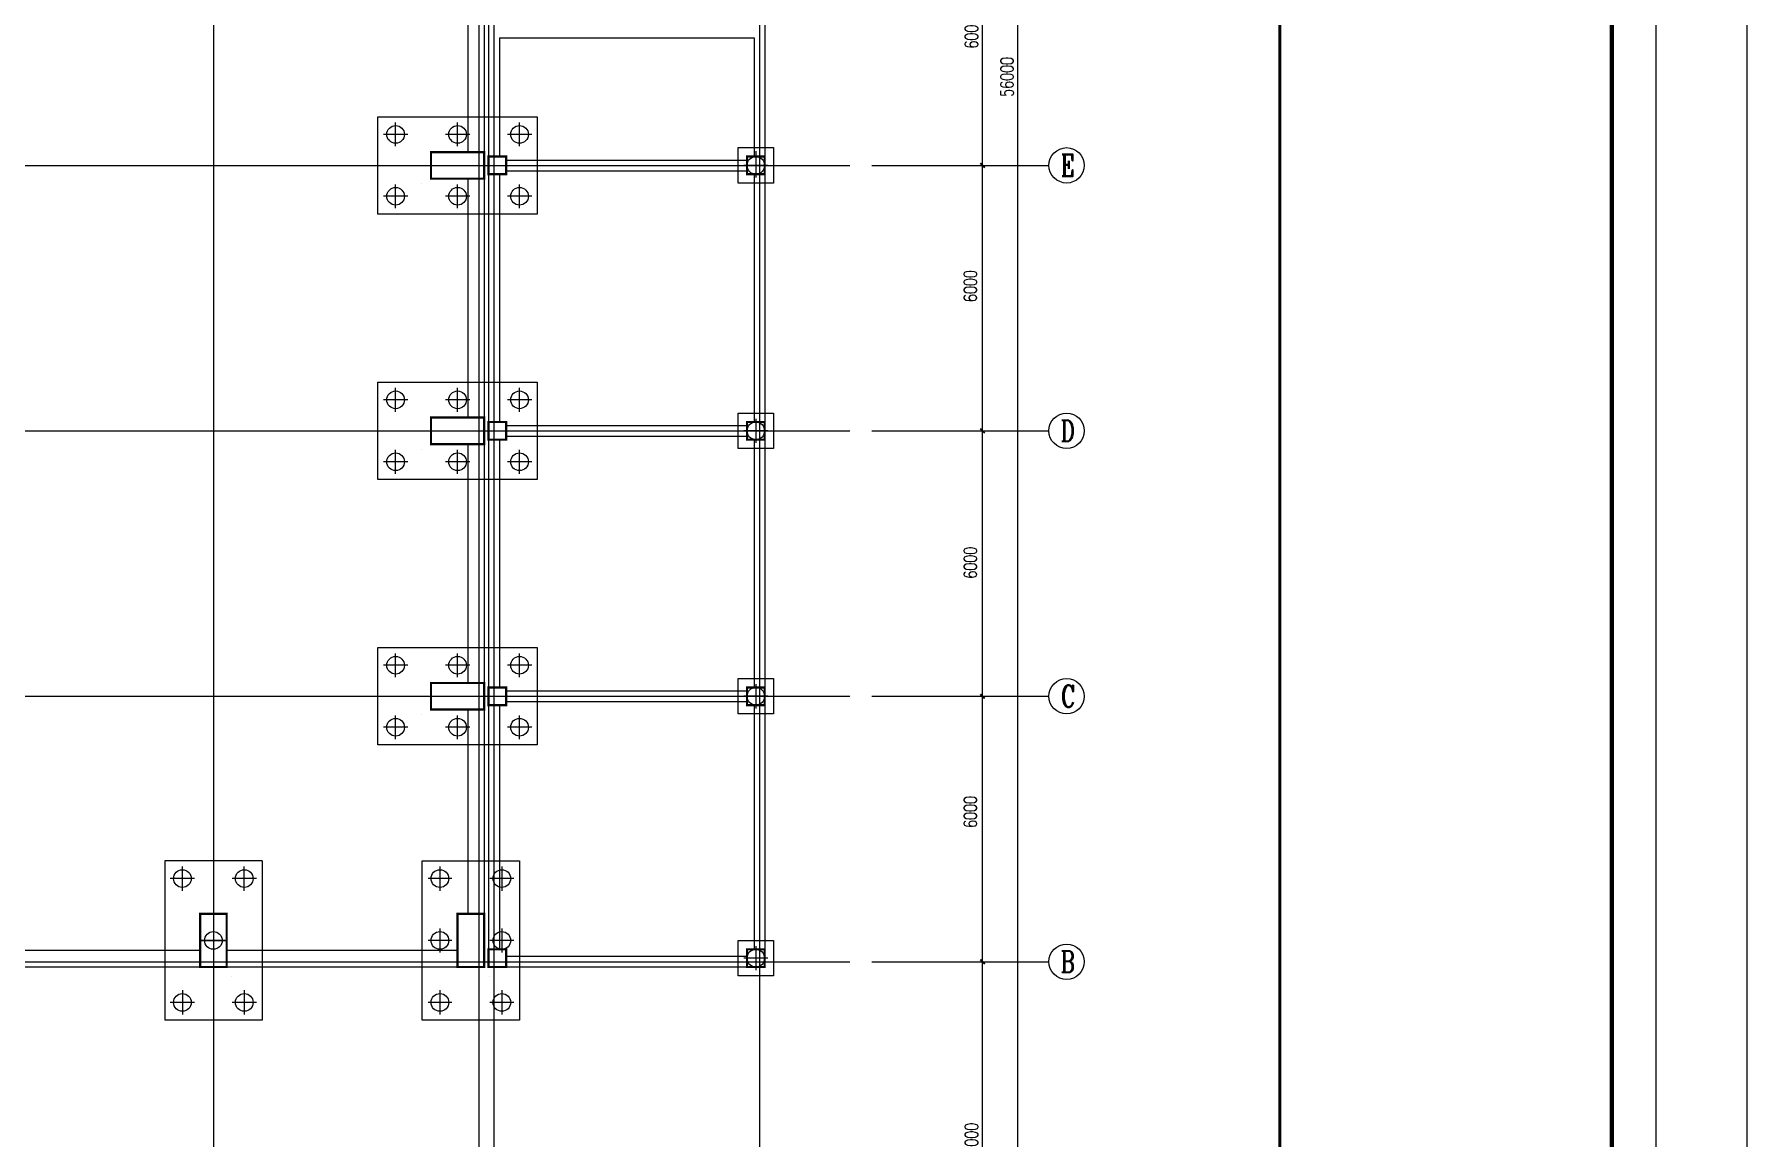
# Model space of a CAD drawing. Extents: x -73672 to 366960, y -527333 to 140666.
# Drawn here: x 113412 to 152114, y -5351 to 19591 of the extents above; entities that cross this region are included whole.
import ezdxf
from ezdxf.enums import TextEntityAlignment as Align

# ---------------------------------------------------------------- set-up
doc = ezdxf.new("R2010")
doc.units = 0
doc.header["$LTSCALE"] = 1000
doc.header["$MEASUREMENT"] = 0
for name, color, linetype in [('AXIS', 3, 'Continuous'), ('AXIS_TEXT', 7, 'Continuous'), ('COLUMN', 9, 'Continuous'), ('E_WINDOW', 4, 'Continuous'), ('PUB_TITLE', 4, 'Continuous'), ('TEXT', 3, 'Continuous'), ('WALL', 9, 'Continuous'), ('图签', 120, 'Continuous')]:
    doc.layers.add(name, color=color, linetype=linetype)
doc.styles.add('_TCH_AXIS', font='COMPLEX', dxfattribs={"bigfont": 'GBCBIG'})
doc.styles.add('_TCH_DIM_T3', font='SIMPLEX', dxfattribs={"width": 0.705882, "bigfont": 'GBCBIG'})
doc.styles.add('COMPLEX', font='COMPLEX', dxfattribs={"bigfont": 'Tssdchn.shx'})
doc.dimstyles.new('_TCH_ARCH-100', dxfattribs={"dimtxt": 297.5, "dimasz": 100, "dimexe": 250, "dimexo": 300, "dimgap": 100, "dimtad": 1, "dimdec": 0, "dimzin": 0, "dimdsep": 46, "dimtxsty": '_TCH_DIM_T3', "dimblk": 'ARCHTICK', "dimcen": 0.09, "dimclrt": 7, "dimazin": 2, "dimtfac": 1, "dimtdec": 0, "dimtix": 1, "dimtmove": 2, "dimatfit": 3, "dimfxl": 0, "dimtolj": 1, "dimtzin": 0, "dimarcsym": 0})

# ---------------------------------------------------------------- blocks, each defined once
blk = doc.blocks.new('0#竖图签')
at = {"layer": '图签'}
blk.add_lwpolyline([(-7500, 82100, 70, 70, 0), (-7500, 0, 40, 40, 0), (0, 0, 40, 40, 0), (0, 82100, 40, 40, 0), (-7500, 82100, 40, 40, 0), (-7500, 75299, 40, 40, 0)], format="xyseb", dxfattribs=at)
blk = doc.blocks.new('_reinbk')
blk.add_line((0, 0), (0, 0))
blk = doc.blocks.new('_AXISO')
blk.add_circle((0, 0), 0.5)
at = {"layer": 'AXIS_TEXT', "style": 'COMPLEX'}
blk.add_attdef('A', text='', height=0.56, dxfattribs=at).set_placement((-0.25, -0.28), (0.25, -0.28), align=Align.FIT)
blk = doc.blocks.new('_ArchTick')
at = {"color": 0, "linetype": 'ByBlock', "const_width": 0.4}
blk.add_lwpolyline([(-0.5, -0.5), (0.5, 0.5)], dxfattribs=at)
blk = doc.blocks.new('*D9123')
at = {"layer": 'AXIS', "color": 0, "lineweight": -2}
for p, q in [((132643, 46627), (135893, 46627)), ((135643, -9373), (135643, 46627)), ((132643, -9373), (135893, -9373))]:
    blk.add_line(p, q, dxfattribs=at)
at = {"layer": 'Defpoints', "color": 0}
for p in [(132343, 46627), (135643, 46627), (132343, -9373)]:
    blk.add_point(p, dxfattribs=at)
at = {"layer": 'AXIS', "color": 0, "linetype": 'ByBlock', "lineweight": -2, "xscale": 100, "yscale": 100, "zscale": 100}
for p, rotation in [((135643, 46627), 90), ((135643, -9373), 270)]:
    blk.add_blockref('_ArchTick', p, dxfattribs=dict(at, rotation=rotation))
at = {"layer": 'AXIS', "color": 7, "insert": (135395, 18627), "char_height": 297.5, "attachment_point": 5, "rotation": 90, "style": '_TCH_DIM_T3'}
blk.add_mtext('\\A1;56000', dxfattribs=at)
blk = doc.blocks.new('*D9124')
at = {"layer": 'AXIS', "color": 0, "lineweight": -2}
for p, q in [((132643, -1373), (135093, -1373)), ((134843, -9373), (134843, -1373)), ((132643, -9373), (135093, -9373))]:
    blk.add_line(p, q, dxfattribs=at)
at = {"layer": 'Defpoints', "color": 0}
for p in [(132343, -1373), (134843, -1373), (132343, -9373)]:
    blk.add_point(p, dxfattribs=at)
at = {"layer": 'AXIS', "color": 0, "linetype": 'ByBlock', "lineweight": -2, "xscale": 100, "yscale": 100, "zscale": 100}
for p, rotation in [((134843, -1373), 90), ((134843, -9373), 270)]:
    blk.add_blockref('_ArchTick', p, dxfattribs=dict(at, rotation=rotation))
at = {"layer": 'AXIS', "color": 7, "insert": (134595, -5373), "char_height": 297.5, "attachment_point": 5, "rotation": 90, "style": '_TCH_DIM_T3'}
blk.add_mtext('\\A1;8000', dxfattribs=at)
blk = doc.blocks.new('*D9125')
at = {"layer": 'AXIS', "color": 0, "lineweight": -2}
for p, q in [((132643, 4627), (135093, 4627)), ((134843, -1373), (134843, 4627)), ((132643, -1373), (135093, -1373))]:
    blk.add_line(p, q, dxfattribs=at)
at = {"layer": 'Defpoints', "color": 0}
for p in [(132343, 4627), (134843, 4627), (132343, -1373)]:
    blk.add_point(p, dxfattribs=at)
at = {"layer": 'AXIS', "color": 0, "linetype": 'ByBlock', "lineweight": -2, "xscale": 100, "yscale": 100, "zscale": 100}
for p, rotation in [((134843, 4627), 90), ((134843, -1373), 270)]:
    blk.add_blockref('_ArchTick', p, dxfattribs=dict(at, rotation=rotation))
at = {"layer": 'AXIS', "color": 7, "insert": (134568, 2012), "char_height": 297.5, "attachment_point": 5, "rotation": 90, "style": '_TCH_DIM_T3'}
blk.add_mtext('\\A1;6000', dxfattribs=at)
blk = doc.blocks.new('*D9126')
at = {"layer": 'AXIS', "color": 0, "lineweight": -2}
for p, q in [((132643, 10627), (135093, 10627)), ((134843, 4627), (134843, 10627)), ((132643, 4627), (135093, 4627))]:
    blk.add_line(p, q, dxfattribs=at)
at = {"layer": 'Defpoints', "color": 0}
for p in [(132343, 10627), (134843, 10627), (132343, 4627)]:
    blk.add_point(p, dxfattribs=at)
at = {"layer": 'AXIS', "color": 0, "linetype": 'ByBlock', "lineweight": -2, "xscale": 100, "yscale": 100, "zscale": 100}
for p, rotation in [((134843, 10627), 90), ((134843, 4627), 270)]:
    blk.add_blockref('_ArchTick', p, dxfattribs=dict(at, rotation=rotation))
at = {"layer": 'AXIS', "color": 7, "insert": (134568, 7646), "char_height": 297.5, "attachment_point": 5, "rotation": 90, "style": '_TCH_DIM_T3'}
blk.add_mtext('\\A1;6000', dxfattribs=at)
blk = doc.blocks.new('*D9127')
at = {"layer": 'AXIS', "color": 0, "lineweight": -2}
for p, q in [((132643, 16627), (135093, 16627)), ((134843, 10627), (134843, 16627)), ((132643, 10627), (135093, 10627))]:
    blk.add_line(p, q, dxfattribs=at)
at = {"layer": 'Defpoints', "color": 0}
for p in [(132343, 16627), (134843, 16627), (132343, 10627)]:
    blk.add_point(p, dxfattribs=at)
at = {"layer": 'AXIS', "color": 0, "linetype": 'ByBlock', "lineweight": -2, "xscale": 100, "yscale": 100, "zscale": 100}
for p, rotation in [((134843, 16627), 90), ((134843, 10627), 270)]:
    blk.add_blockref('_ArchTick', p, dxfattribs=dict(at, rotation=rotation))
at = {"layer": 'AXIS', "color": 7, "insert": (134568, 13899), "char_height": 297.5, "attachment_point": 5, "rotation": 90, "style": '_TCH_DIM_T3'}
blk.add_mtext('\\A1;6000', dxfattribs=at)
blk = doc.blocks.new('*D9128')
at = {"layer": 'AXIS', "color": 0, "lineweight": -2}
for p, q in [((132643, 22627), (135093, 22627)), ((134843, 16627), (134843, 22627)), ((132643, 16627), (135093, 16627))]:
    blk.add_line(p, q, dxfattribs=at)
at = {"layer": 'Defpoints', "color": 0}
for p in [(132343, 22627), (134843, 22627), (132343, 16627)]:
    blk.add_point(p, dxfattribs=at)
at = {"layer": 'AXIS', "color": 0, "linetype": 'ByBlock', "lineweight": -2, "xscale": 100, "yscale": 100, "zscale": 100}
for p, rotation in [((134843, 22627), 90), ((134843, 16627), 270)]:
    blk.add_blockref('_ArchTick', p, dxfattribs=dict(at, rotation=rotation))
at = {"layer": 'AXIS', "color": 7, "insert": (134595, 19627), "char_height": 297.5, "attachment_point": 5, "rotation": 90, "style": '_TCH_DIM_T3'}
blk.add_mtext('\\A1;6000', dxfattribs=at)

msp = doc.modelspace()

# ---------------------------------------------------------------- linework, layer by layer
at = {"color": 1}
for p, q in [((117459.5, 48464.63), (117459.5, -12194.22)), ((123459.5, 48279.63), (123459.5, -12194.22)), ((123799.5, 48279.63), (123799.5, -12194.22)), ((129799.5, 48279.63), (129799.5, -12194.22)), ((12888.85, 16627.43), (131843.44, 16627.43)), ((12888.85, 10627.43), (131843.44, 10627.43)), ((12888.85, 4627.43), (131843.44, 4627.43)), ((13073.85, -1372.57), (131843.44, -1372.57))]:
    msp.add_line(p, q, dxfattribs=at)
for p, q in [((123679.5, 46147.43), (123679.5, -1492.57)), ((123929.5, 19507.43), (123929.5, 16827.43)), ((123929.5, 16427.43), (123929.5, 10827.43)), ((123929.5, 10427.43), (123929.5, 4827.43)), ((123929.5, 4427.43), (123929.5, -1092.57))]:
    msp.add_line(p, q)
at = {"color": 0}
msp.add_line((117159.5, -892.57), (117759.5, -892.57), dxfattribs=at)
for points in [[(-73672.12, 103918.35), (152114.25, 103918.35), (152114.25, -186417.87), (-73672.12, -186417.87)], [(123679.5, 16827.43), (124079.5, 16827.43), (124079.5, 16427.43), (123679.5, 16427.43)], [(129519.5, 16827.43), (129919.5, 16827.43), (129919.5, 16427.43), (129519.5, 16427.43)], [(129919.5, 16827.43), (129919.5, 16427.43), (129519.5, 16427.43), (129519.5, 16827.43)], [(123679.5, 10827.43), (124079.5, 10827.43), (124079.5, 10427.43), (123679.5, 10427.43)], [(129519.5, 10827.43), (129919.5, 10827.43), (129919.5, 10427.43), (129519.5, 10427.43)], [(129919.5, 10827.43), (129919.5, 10427.43), (129519.5, 10427.43), (129519.5, 10827.43)], [(123679.5, 4827.43), (124079.5, 4827.43), (124079.5, 4427.43), (123679.5, 4427.43)], [(129519.5, 4827.43), (129919.5, 4827.43), (129919.5, 4427.43), (129519.5, 4427.43)], [(129919.5, 4827.43), (129919.5, 4427.43), (129519.5, 4427.43), (129519.5, 4827.43)], [(123679.5, -1092.57), (124079.5, -1092.57), (124079.5, -1492.57), (123679.5, -1492.57)], [(129519.5, -1092.57), (129919.5, -1092.57), (129919.5, -1492.57), (129519.5, -1492.57)], [(129919.5, -1092.57), (129919.5, -1492.57), (129519.5, -1492.57), (129519.5, -1092.57)]]:
    msp.add_lwpolyline(points, close=True, dxfattribs=at)
for points in [[(124779.5, 17727.43), (124779.5, 15527.43), (121179.5, 15527.43), (121179.5, 17727.43)], [(129319.5, 17027.43), (130119.5, 17027.43), (130119.5, 16227.43), (129319.5, 16227.43)], [(124779.5, 11727.43), (124779.5, 9527.43), (121179.5, 9527.43), (121179.5, 11727.43)], [(129319.5, 11027.43), (130119.5, 11027.43), (130119.5, 10227.43), (129319.5, 10227.43)], [(124779.5, 5727.43), (124779.5, 3527.43), (121179.5, 3527.43), (121179.5, 5727.43)], [(129319.5, 5027.43), (130119.5, 5027.43), (130119.5, 4227.43), (129319.5, 4227.43)], [(122179.5, 907.43), (124379.5, 907.43), (124379.5, -2692.57), (122179.5, -2692.57)], [(129319.5, -892.57), (130119.5, -892.57), (130119.5, -1692.57), (129319.5, -1692.57)]]:
    msp.add_lwpolyline(points, close=True)
at = {"color": 0, "const_width": 50}
for points in [[(122379.5, 16327.43), (122379.5, 16927.43), (123579.5, 16927.43), (123579.5, 16327.43), (122379.5, 16327.43)], [(124079.5, 16427.43), (124079.5, 16827.43), (123679.5, 16827.43), (123679.5, 16427.43), (124079.5, 16427.43)], [(129919.5, 16427.43), (129919.5, 16827.43), (129519.5, 16827.43), (129519.5, 16427.43), (129919.5, 16427.43)], [(129519.5, 16427.43), (129919.5, 16427.43), (129919.5, 16827.43), (129519.5, 16827.43), (129519.5, 16427.43)], [(122379.5, 10327.43), (122379.5, 10927.43), (123579.5, 10927.43), (123579.5, 10327.43), (122379.5, 10327.43)], [(124079.5, 10427.43), (124079.5, 10827.43), (123679.5, 10827.43), (123679.5, 10427.43), (124079.5, 10427.43)], [(129919.5, 10427.43), (129919.5, 10827.43), (129519.5, 10827.43), (129519.5, 10427.43), (129919.5, 10427.43)], [(129519.5, 10427.43), (129919.5, 10427.43), (129919.5, 10827.43), (129519.5, 10827.43), (129519.5, 10427.43)], [(122379.5, 4327.43), (122379.5, 4927.43), (123579.5, 4927.43), (123579.5, 4327.43), (122379.5, 4327.43)], [(124079.5, 4427.43), (124079.5, 4827.43), (123679.5, 4827.43), (123679.5, 4427.43), (124079.5, 4427.43)], [(129919.5, 4427.43), (129919.5, 4827.43), (129519.5, 4827.43), (129519.5, 4427.43), (129919.5, 4427.43)], [(129519.5, 4427.43), (129919.5, 4427.43), (129919.5, 4827.43), (129519.5, 4827.43), (129519.5, 4427.43)], [(117159.5, -292.57), (117159.5, -1492.57), (117759.5, -1492.57), (117759.5, -292.57), (117159.5, -292.57)], [(122979.5, -292.57), (122979.5, -1492.57), (123579.5, -1492.57), (123579.5, -292.57), (122979.5, -292.57)], [(124079.5, -1492.57), (124079.5, -1092.57), (123679.5, -1092.57), (123679.5, -1492.57), (124079.5, -1492.57)], [(129919.5, -1492.57), (129919.5, -1092.57), (129519.5, -1092.57), (129519.5, -1492.57), (129919.5, -1492.57)], [(129519.5, -1492.57), (129919.5, -1492.57), (129919.5, -1092.57), (129519.5, -1092.57), (129519.5, -1492.57)]]:
    msp.add_lwpolyline(points, dxfattribs=at)
at = {"layer": 'AXIS'}
for p, q in [((121579.5, 17058.62), (121579.5, 17596.25)), ((122979.5, 17058.62), (122979.5, 17596.25)), ((124379.5, 17058.62), (124379.5, 17596.25)), ((121853.82, 17327.43), (121305.18, 17327.43)), ((123253.82, 17327.43), (122705.18, 17327.43)), ((124653.82, 17327.43), (124105.18, 17327.43)), ((129719.5, 16951.75), (129719.5, 16353.12)), ((129988.32, 16627.43), (129450.68, 16627.43)), ((132343.44, 16627.43), (136343.44, 16627.43)), ((121853.82, 15927.43), (121305.18, 15927.43)), ((121579.5, 15658.62), (121579.5, 16196.25)), ((123253.82, 15927.43), (122705.18, 15927.43)), ((122979.5, 15658.62), (122979.5, 16196.25)), ((124653.82, 15927.43), (124105.18, 15927.43)), ((124379.5, 15658.62), (124379.5, 16196.25)), ((121853.82, 11327.43), (121305.18, 11327.43)), ((121579.5, 11058.62), (121579.5, 11596.25)), ((123253.82, 11327.43), (122705.18, 11327.43)), ((122979.5, 11058.62), (122979.5, 11596.25)), ((124653.82, 11327.43), (124105.18, 11327.43)), ((124379.5, 11058.62), (124379.5, 11596.25)), ((129719.5, 10901.75), (129719.5, 10353.12)), ((129988.32, 10627.43), (129450.68, 10627.43)), ((132343.44, 10627.43), (136343.44, 10627.43)), ((121579.5, 9658.62), (121579.5, 10196.25)), ((122979.5, 9658.62), (122979.5, 10196.25)), ((124379.5, 9658.62), (124379.5, 10196.25)), ((121853.82, 9927.43), (121305.18, 9927.43)), ((123253.82, 9927.43), (122705.18, 9927.43)), ((124653.82, 9927.43), (124105.18, 9927.43)), ((121579.5, 5058.62), (121579.5, 5596.25)), ((122979.5, 5058.62), (122979.5, 5596.25)), ((124379.5, 5058.62), (124379.5, 5596.25)), ((121853.82, 5327.43), (121305.18, 5327.43)), ((123253.82, 5327.43), (122705.18, 5327.43)), ((124653.82, 5327.43), (124105.18, 5327.43)), ((129719.5, 4901.75), (129719.5, 4353.12)), ((129988.32, 4627.43), (129450.68, 4627.43)), ((132343.44, 4627.43), (136343.44, 4627.43)), ((121853.82, 3927.43), (121305.18, 3927.43)), ((121579.5, 3658.62), (121579.5, 4196.25)), ((123253.82, 3927.43), (122705.18, 3927.43)), ((122979.5, 3658.62), (122979.5, 4196.25)), ((124653.82, 3927.43), (124105.18, 3927.43)), ((124379.5, 3658.62), (124379.5, 4196.25)), ((116359.61, 907.27), (116359.61, -2692.4)), ((118559.39, 907.27), (116359.61, 907.27)), ((116759.61, 232.95), (116759.61, 781.59)), ((118159.39, 232.95), (118159.39, 781.59)), ((118559.39, 907.27), (118559.39, -2692.4)), ((122579.5, 781.75), (122579.5, 233.12)), ((123979.5, 781.75), (123979.5, 233.12)), ((117033.93, 507.27), (116485.29, 507.27)), ((118433.71, 507.27), (117885.07, 507.27)), ((122848.32, 507.43), (122310.68, 507.43)), ((124248.32, 507.43), (123710.68, 507.43)), ((117459.5, -618.25), (117459.5, -1166.88)), ((122579.5, -618.25), (122579.5, -1166.88)), ((123979.5, -618.25), (123979.5, -1166.88)), ((117728.32, -892.57), (117190.68, -892.57)), ((122848.32, -892.57), (122310.68, -892.57)), ((124248.32, -892.57), (123710.68, -892.57)), ((129719.5, -1018.25), (129719.5, -1566.88)), ((129988.32, -1292.57), (129450.68, -1292.57)), ((132343.44, -1372.57), (136343.44, -1372.57)), ((117033.93, -2292.4), (116485.29, -2292.4)), ((116759.61, -2018.09), (116759.61, -2566.72)), ((118433.71, -2292.4), (117885.07, -2292.4)), ((118159.39, -2018.09), (118159.39, -2566.72)), ((122848.32, -2292.57), (122310.68, -2292.57)), ((122579.5, -2018.25), (122579.5, -2566.88)), ((124248.32, -2292.57), (123710.68, -2292.57)), ((123979.5, -2018.25), (123979.5, -2566.88)), ((118559.39, -2692.4), (116359.61, -2692.4))]:
    msp.add_line(p, q, dxfattribs=at)
at = {"layer": 'COLUMN'}
for points in [[(122379.5, 16927.43), (122379.5, 16327.43), (123579.5, 16327.43), (123579.5, 16927.43)], [(122379.5, 10927.43), (122379.5, 10327.43), (123579.5, 10327.43), (123579.5, 10927.43)], [(122379.5, 4927.43), (122379.5, 4327.43), (123579.5, 4327.43), (123579.5, 4927.43)], [(117159.5, -1492.57), (117759.5, -1492.57), (117759.5, -292.57), (117159.5, -292.57)], [(122979.5, -1492.57), (123579.5, -1492.57), (123579.5, -292.57), (122979.5, -292.57)]]:
    msp.add_lwpolyline(points, close=True, dxfattribs=at)
at = {"layer": 'E_WINDOW'}
for centre in [(121579.5, 17327.43), (122979.5, 17327.43), (124379.5, 17327.43), (129719.5, 16627.43), (121579.5, 15927.43), (122979.5, 15927.43), (124379.5, 15927.43), (121579.5, 11327.43), (122979.5, 11327.43), (124379.5, 11327.43), (129719.5, 10627.43), (121579.5, 9927.43), (122979.5, 9927.43), (124379.5, 9927.43), (121579.5, 5327.43), (122979.5, 5327.43), (124379.5, 5327.43), (129719.5, 4627.43), (121579.5, 3927.43), (122979.5, 3927.43), (124379.5, 3927.43), (116759.61, 507.27), (118159.39, 507.27), (122579.5, 507.43), (123979.5, 507.43), (117459.5, -892.57), (122579.5, -892.57), (123979.5, -892.57), (129719.5, -1292.57), (116759.61, -2292.4), (118159.39, -2292.4), (122579.5, -2292.57), (123979.5, -2292.57)]:
    msp.add_circle(centre, 200, dxfattribs=at)
at = {"layer": 'PUB_TITLE'}
msp.add_lwpolyline([(1364, -29818.78), (150064, -29818.78), (150064, 54281.22), (1364, 54281.22)], close=True, dxfattribs=at)
at = {"layer": 'PUB_TITLE', "const_width": 100}
msp.add_lwpolyline([(3864, -28818.78), (149064, -28818.78), (149064, 53281.22), (3864, 53281.22)], close=True, dxfattribs=at)
at = {"layer": 'WALL'}
for p, q in [((129919.5, 22327.43), (129919.5, 16827.43)), ((123209.5, 22027.43), (123209.5, 16927.43)), ((123579.5, 22027.43), (123579.5, 16927.43)), ((123929.5, 19507.43), (129679.5, 19507.43)), ((129679.5, 19507.43), (129679.5, 16827.43)), ((123679.5, 16747.43), (123679.5, 16507.43)), ((124079.5, 16747.43), (129519.5, 16747.43)), ((123209.5, 16327.43), (123209.5, 10927.43)), ((123579.5, 16327.43), (123579.5, 10927.43)), ((124079.5, 16507.43), (129519.5, 16507.43)), ((129679.5, 16427.43), (129679.5, 10827.43)), ((129919.5, 16427.43), (129919.5, 10827.43)), ((124079.5, 10747.43), (124079.5, 10507.43)), ((124079.5, 10747.43), (129519.5, 10747.43)), ((124079.5, 10507.43), (129519.5, 10507.43)), ((123209.5, 10327.43), (123209.5, 4927.43)), ((123579.5, 10327.43), (123579.5, 4927.43)), ((129679.5, 10427.43), (129679.5, 4827.43)), ((129919.5, 10427.43), (129919.5, 4827.43)), ((124079.5, 4747.43), (129519.5, 4747.43)), ((123209.5, 4327.43), (123209.5, -292.57)), ((123579.5, 4327.43), (123579.5, -292.57)), ((124079.5, 4507.43), (129519.5, 4507.43)), ((129679.5, 4427.43), (129679.5, -1092.57)), ((129919.5, 4427.43), (129919.5, -1372.57)), ((117159.5, -1122.57), (111759.5, -1122.57)), ((122979.5, -1122.57), (117759.5, -1122.57)), ((117159.5, -1492.57), (111759.5, -1492.57)), ((122979.5, -1492.57), (117759.5, -1492.57)), ((129519.5, -1252.57), (124079.5, -1252.57)), ((129734.5, -1492.57), (124079.5, -1492.57))]:
    msp.add_line(p, q, dxfattribs=at)

# ---------------------------------------------------------------- block references
msp.add_blockref('0#竖图签', (149064, -28818.78))
at = {"layer": 'AXIS'}
ref = msp.add_blockref('_AXISO', (136743.44, 16627.43), dxfattribs=dict(at, xscale=800, yscale=800, zscale=800))
ref.add_attrib('A', 'E', (136610.82, 16380.84), dxfattribs={"color": 7, "height": 493.2, "style": '_TCH_AXIS', "width": 0.705882})
ref = msp.add_blockref('_AXISO', (136743.44, 10627.43), dxfattribs=dict(at, xscale=800, yscale=800, zscale=800))
ref.add_attrib('A', 'D', (136604.52, 10384.33), dxfattribs={"color": 7, "height": 486.22, "style": '_TCH_AXIS', "width": 0.705882})
ref = msp.add_blockref('_AXISO', (136743.44, 4627.43), dxfattribs=dict(at, xscale=800, yscale=800, zscale=800))
ref.add_attrib('A', 'C', (136617.38, 4377.42), dxfattribs={"color": 7, "height": 500.04, "style": '_TCH_AXIS', "width": 0.705882})
ref = msp.add_blockref('_AXISO', (136743.44, -1372.57), dxfattribs=dict(at, xscale=800, yscale=800, zscale=800))
ref.add_attrib('A', 'B', (136604.52, -1615.67), dxfattribs={"color": 7, "height": 486.22, "style": '_TCH_AXIS', "width": 0.705882})
at = {"layer": 'TEXT', "yscale": 39.18831840000348, "zscale": 39.1883184}
for p, xscale, rotation in [((122163.42, 16211.06), 39.18831839998241, 120.1413855520777), ((122163.42, 10211.06), 39.18831839998241, 120.1413855520777), ((122163.42, 4211.06), 39.18831839998241, 120.1413855520777), ((117875.88, -1708.65), 39.1883183999824, 210.1413855520777), ((123695.88, -1708.65), 39.1883183999824, 210.1413855520777)]:
    msp.add_blockref('_reinbk', p, dxfattribs=dict(at, xscale=xscale, rotation=rotation))

# ---------------------------------------------------------------- dimensions: what is measured, and where the dimension line sits
at = {"layer": 'AXIS'}
for p1, p2, distance, picture, middle in [((132343.44, -9372.57), (132343.44, 46627.43), -3300, '*D9123', (135394.69, 18627.43)), ((132343.44, 16627.43), (132343.44, 22627.43), -2500, '*D9128', (134594.69, 19627.43)), ((132343.44, -9372.57), (132343.44, -1372.57), -2500, '*D9124', (134594.69, -5372.57))]:
    dim = msp.add_aligned_dim(p1=p1, p2=p2, distance=distance, dimstyle='_TCH_ARCH-100', dxfattribs=at)
    dim.commit()
    dim.dimension.update_dxf_attribs({"geometry": picture, "text_midpoint": middle})
for base, p1, p2, picture, middle in [((134843.44, 16627.43), (132343.44, 10627.43), (132343.44, 16627.43), '*D9127', (134568.44, 13899.43)), ((134843.44, 10627.43), (132343.44, 4627.43), (132343.44, 10627.43), '*D9126', (134568.44, 7646.43)), ((134843.44, 4627.43), (132343.44, -1372.57), (132343.44, 4627.43), '*D9125', (134568.44, 2012.43))]:
    dim = msp.add_linear_dim(base=base, p1=p1, p2=p2, angle=90, dimstyle='_TCH_ARCH-100', dxfattribs=at)
    dim.commit()
    dim.dimension.update_dxf_attribs({"geometry": picture, "text_midpoint": middle, "dimtype": 161})

doc.saveas('drawing.dxf')
